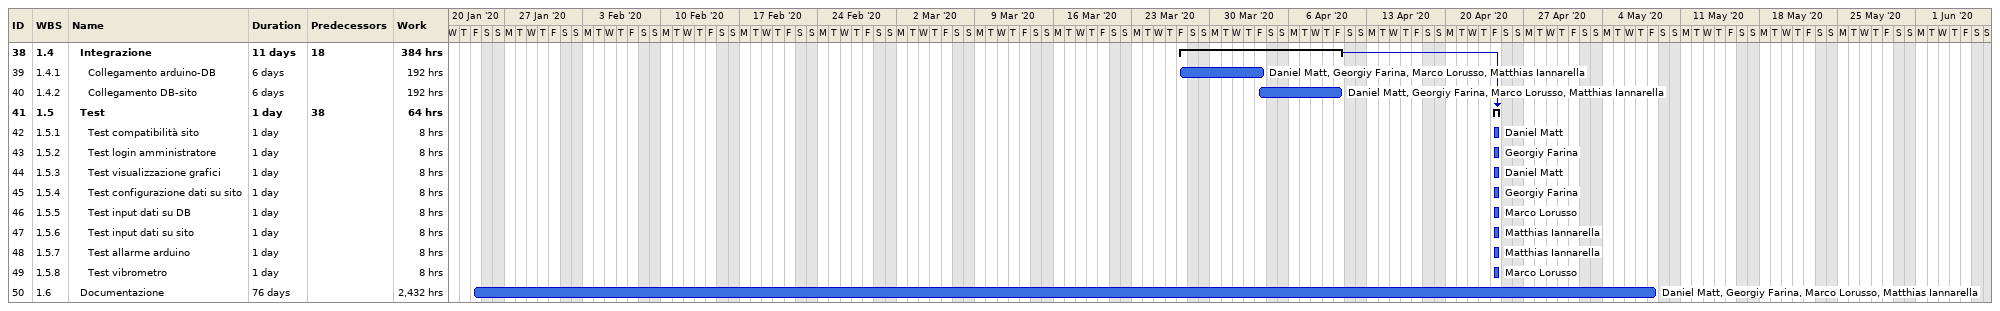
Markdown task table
| ID | WBS | Task | Duration | Start | Finish | Predecessors | Resources | Work (h) |
|---|---|---|---|---|---|---|---|---|
| 38 | 1.4 | **Integrazione** | 11d | 2020-03-27 | 2020-04-10 | 18 |  | 384 |
| 39 | 1.4.1 | Collegamento arduino-DB | 6d | 2020-03-27 | 2020-04-03 |  | Daniel Matt, Georgiy Farina, Marco Lorusso, Matthias Iannarella | 192 |
| 40 | 1.4.2 | Collegamento DB-sito | 6d | 2020-04-03 | 2020-04-10 |  | Daniel Matt, Georgiy Farina, Marco Lorusso, Matthias Iannarella | 192 |
| 41 | 1.5 | **Test** | 1d | 2020-04-24 | 2020-04-24 | 38 |  | 64 |
| 42 | 1.5.1 | Test compatibilità sito | 1d | 2020-04-24 | 2020-04-24 |  | Daniel Matt | 8 |
| 43 | 1.5.2 | Test login amministratore | 1d | 2020-04-24 | 2020-04-24 |  | Georgiy Farina | 8 |
| 44 | 1.5.3 | Test visualizzazione grafici | 1d | 2020-04-24 | 2020-04-24 |  | Daniel Matt | 8 |
| 45 | 1.5.4 | Test configurazione dati su sito | 1d | 2020-04-24 | 2020-04-24 |  | Georgiy Farina | 8 |
| 46 | 1.5.5 | Test input dati su DB | 1d | 2020-04-24 | 2020-04-24 |  | Marco Lorusso | 8 |
| 47 | 1.5.6 | Test input dati su sito | 1d | 2020-04-24 | 2020-04-24 |  | Matthias Iannarella | 8 |
| 48 | 1.5.7 | Test allarme arduino | 1d | 2020-04-24 | 2020-04-24 |  | Matthias Iannarella | 8 |
| 49 | 1.5.8 | Test vibrometro | 1d | 2020-04-24 | 2020-04-24 |  | Marco Lorusso | 8 |
| 50 | 1.6 | Documentazione | 76d | 2020-01-24 | 2020-05-08 |  | Daniel Matt, Georgiy Farina, Marco Lorusso, Matthias Iannarella | 2432 |
